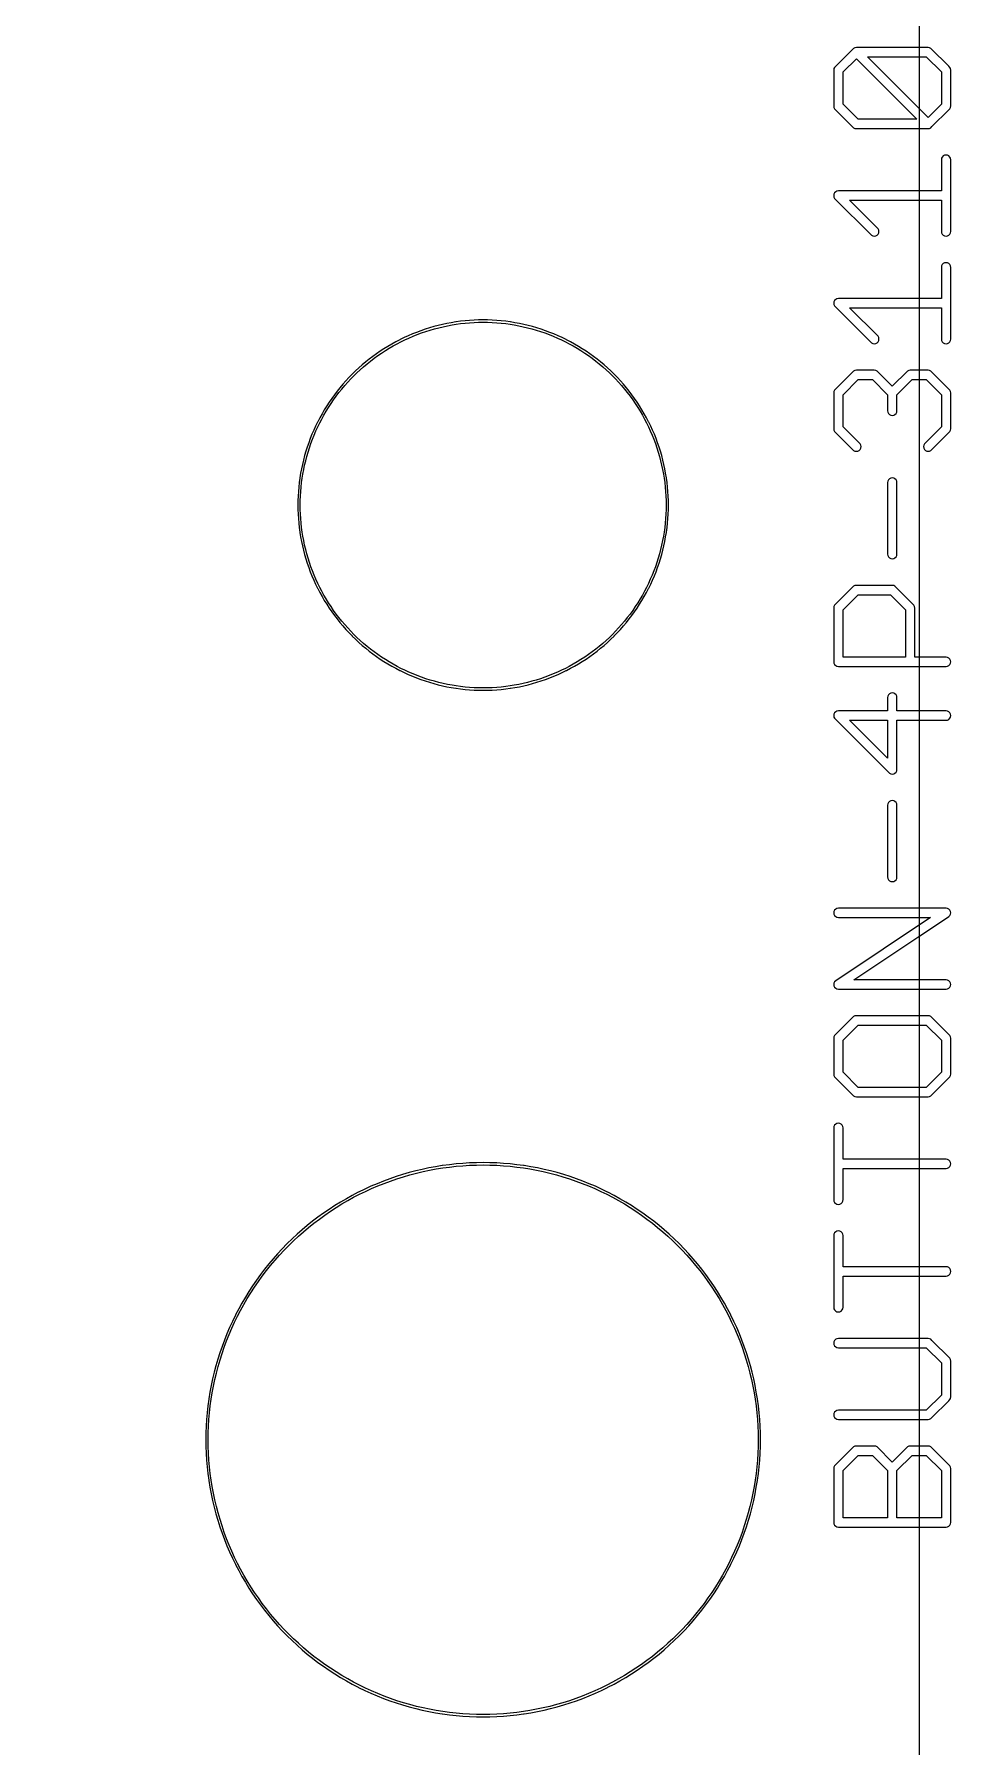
# Model space of a CAD drawing. Extents: x 2 to 22, y 9 to 138.
# Drawn here: x 12.09 to 22.05, y 55.02 to 73.63 of the extents above; entities that cross this region are included whole.
import ezdxf

# ---------------------------------------------------------------- set-up
doc = ezdxf.new("R2010")
doc.units = 0

msp = doc.modelspace()

# ---------------------------------------------------------------- linework, layer by layer
at = {"color": 34, "true_color": 0x008000}
for points in [[(1.7272, 9.25398, 0), (21.70709, 9.25398, 0), (21.70709, 137.75411, 0), (1.7272, 137.75411, 0), (1.7272, 9.25398, 0)], [(21.0218, 73.48804, 0), (21.0061, 73.48555, 0), (20.99194, 73.47834, 0), (20.78587, 73.27227, 0), (20.77867, 73.25812, 0), (20.77618, 73.24242, 0), (20.77618, 72.85253, 0), (20.77867, 72.83683, 0), (20.78587, 72.82267, 0), (20.99194, 72.6166, 0), (21.0061, 72.60939, 0), (21.0218, 72.60691, 0), (21.80158, 72.60691, 0), (21.81728, 72.60939, 0), (21.83144, 72.6166, 0), (21.84268, 72.62784, 0), (22.02625, 72.81143, 0), (22.03749, 72.82267, 0), (22.04471, 72.83683, 0), (22.04719, 72.85253, 0), (22.04719, 73.24242, 0), (22.04471, 73.25812, 0), (22.03749, 73.27227, 0), (22.02625, 73.28352, 0), (21.83144, 73.47834, 0), (21.81728, 73.48555, 0), (21.80158, 73.48804, 0), (21.0218, 73.48804, 0)], [(21.67978, 72.70851, 0), (21.04195, 72.70851, 0), (20.87778, 72.87268, 0), (20.87778, 73.22227, 0), (21.0218, 73.36629, 0), (21.67978, 72.70851, 0)], [(21.80157, 72.72866, 0), (21.1436, 73.38643, 0), (21.78143, 73.38643, 0), (21.9456, 73.22226, 0), (21.9456, 72.87269, 0), (21.80157, 72.72866, 0)], [(21.9964, 71.4375, 0), (22.01209, 71.43998, 0), (22.02625, 71.44719, 0), (22.03749, 71.45844, 0), (22.04471, 71.4726, 0), (22.04719, 71.48829, 0), (22.04719, 72.26782, 0), (22.04471, 72.28352, 0), (22.03749, 72.29768, 0), (22.02625, 72.30892, 0), (22.01209, 72.31613, 0), (21.9964, 72.31862, 0), (21.9807, 72.31613, 0), (21.96654, 72.30892, 0), (21.9553, 72.29768, 0), (21.94808, 72.28352, 0), (21.9456, 72.26782, 0), (21.9456, 71.92898, 0), (20.82698, 71.92898, 0), (20.81128, 71.9265, 0), (20.79712, 71.91928, 0), (20.78587, 71.90804, 0), (20.77867, 71.89388, 0), (20.77618, 71.87818, 0), (20.77867, 71.86248, 0), (20.78587, 71.84833, 0), (21.18701, 71.44719, 0), (21.20117, 71.43998, 0), (21.21687, 71.4375, 0), (21.23257, 71.43998, 0), (21.24673, 71.44719, 0), (21.25797, 71.45844, 0), (21.26518, 71.4726, 0), (21.26767, 71.48829, 0), (21.26518, 71.50399, 0), (21.25797, 71.51815, 0), (20.94873, 71.82738, 0), (21.9456, 71.82738, 0), (21.9456, 71.48829, 0), (21.94808, 71.4726, 0), (21.9553, 71.45844, 0), (21.96654, 71.44719, 0), (21.9807, 71.43998, 0), (21.9964, 71.4375, 0)], [(21.9964, 70.26808, 0), (22.01209, 70.27057, 0), (22.02625, 70.27778, 0), (22.03749, 70.28901, 0), (22.04471, 70.30318, 0), (22.04719, 70.31887, 0), (22.04719, 71.09841, 0), (22.04471, 71.11409, 0), (22.03749, 71.12826, 0), (22.02625, 71.1395, 0), (22.01209, 71.14672, 0), (21.9964, 71.14921, 0), (21.9807, 71.14672, 0), (21.96654, 71.1395, 0), (21.9553, 71.12826, 0), (21.94808, 71.11409, 0), (21.9456, 71.09841, 0), (21.9456, 70.75957, 0), (20.82698, 70.75957, 0), (20.81128, 70.75708, 0), (20.79712, 70.74987, 0), (20.78587, 70.73863, 0), (20.77867, 70.72447, 0), (20.77618, 70.70877, 0), (20.77867, 70.69307, 0), (20.78587, 70.67891, 0), (21.18701, 70.27778, 0), (21.20117, 70.27057, 0), (21.21687, 70.26808, 0), (21.23257, 70.27057, 0), (21.24673, 70.27778, 0), (21.25797, 70.28901, 0), (21.26518, 70.30318, 0), (21.26767, 70.31887, 0), (21.26518, 70.33458, 0), (21.25797, 70.34874, 0), (20.94873, 70.65797, 0), (21.9456, 70.65797, 0), (21.9456, 70.31887, 0), (21.94808, 70.30318, 0), (21.9553, 70.28901, 0), (21.96654, 70.27778, 0), (21.9807, 70.27057, 0), (21.9964, 70.26808, 0)], [(16.91817, 70.52614, 0), (16.86915, 70.52436, 0), (16.82013, 70.52132, 0), (16.77111, 70.517, 0), (16.72234, 70.51166, 0), (16.67382, 70.50506, 0), (16.66989, 70.50444, 0), (16.62139, 70.49657, 0), (16.57313, 70.48768, 0), (16.52512, 70.47752, 0), (16.47737, 70.46608, 0), (16.42987, 70.45363, 0), (16.38263, 70.43992, 0), (16.33589, 70.42519, 0), (16.28941, 70.40918, 0), (16.24343, 70.39192, 0), (16.19797, 70.37388, 0), (16.15276, 70.35433, 0), (16.10804, 70.33401, 0), (16.06411, 70.31242, 0), (16.06056, 70.31061, 0), (16.01688, 70.28801, 0), (15.97396, 70.26438, 0), (15.93154, 70.23975, 0), (15.88963, 70.21384, 0), (15.84848, 70.18716, 0), (15.80809, 70.15948, 0), (15.76822, 70.13052, 0), (15.72935, 70.10081, 0), (15.691, 70.07033, 0), (15.65341, 70.03858, 0), (15.61658, 70.00606, 0), (15.58076, 69.97279, 0), (15.54546, 69.9385, 0), (15.54265, 69.93568, 0), (15.50836, 69.90039, 0), (15.47508, 69.86457, 0), (15.44257, 69.82774, 0), (15.41082, 69.79015, 0), (15.38034, 69.7518, 0), (15.35062, 69.71293, 0), (15.32167, 69.67306, 0), (15.29398, 69.63267, 0), (15.26731, 69.59152, 0), (15.2414, 69.54961, 0), (15.21677, 69.50718, 0), (15.19314, 69.46427, 0), (15.17054, 69.42058, 0), (15.16873, 69.41704, 0), (15.14714, 69.37309, 0), (15.12682, 69.32839, 0), (15.10727, 69.28318, 0), (15.08923, 69.23772, 0), (15.07196, 69.19174, 0), (15.05596, 69.14525, 0), (15.04123, 69.09851, 0), (15.02751, 69.05128, 0), (15.01506, 69.00378, 0), (15.00363, 68.95603, 0), (14.99347, 68.90801, 0), (14.98458, 68.85975, 0), (14.97671, 68.81125, 0), (14.97609, 68.80732, 0), (14.96948, 68.75881, 0), (14.96415, 68.71004, 0), (14.95983, 68.66101, 0), (14.95679, 68.61199, 0), (14.95501, 68.56298, 0), (14.9545, 68.51396, 0), (14.95501, 68.46493, 0), (14.95679, 68.41591, 0), (14.95983, 68.36689, 0), (14.96415, 68.31787, 0), (14.96948, 68.26909, 0), (14.97609, 68.22058, 0), (14.97671, 68.21666, 0), (14.98458, 68.16815, 0), (14.99347, 68.11989, 0), (15.00363, 68.07187, 0), (15.01506, 68.02413, 0), (15.02751, 67.97663, 0), (15.04123, 67.92939, 0), (15.05596, 67.88265, 0), (15.07196, 67.83617, 0), (15.08923, 67.79019, 0), (15.10727, 67.74473, 0), (15.12682, 67.69952, 0), (15.14714, 67.65481, 0), (15.16873, 67.61087, 0), (15.17054, 67.60733, 0), (15.19314, 67.56364, 0), (15.21677, 67.52072, 0), (15.2414, 67.4783, 0), (15.26731, 67.43639, 0), (15.29398, 67.39524, 0), (15.32167, 67.35485, 0), (15.35062, 67.31498, 0), (15.38034, 67.27611, 0), (15.41082, 67.23775, 0), (15.44257, 67.20017, 0), (15.47508, 67.16334, 0), (15.50836, 67.12752, 0), (15.54265, 67.09222, 0), (15.54546, 67.08941, 0), (15.58076, 67.05512, 0), (15.61658, 67.02184, 0), (15.65341, 66.98933, 0), (15.691, 66.95757, 0), (15.72935, 66.9271, 0), (15.76822, 66.89738, 0), (15.80809, 66.86843, 0), (15.84848, 66.84074, 0), (15.88963, 66.81407, 0), (15.93154, 66.78816, 0), (15.97396, 66.76353, 0), (16.01688, 66.7399, 0), (16.06056, 66.71729, 0), (16.06411, 66.71549, 0), (16.10804, 66.6939, 0), (16.15276, 66.67358, 0), (16.19797, 66.65403, 0), (16.24343, 66.63599, 0), (16.28941, 66.61872, 0), (16.33589, 66.60272, 0), (16.38263, 66.58799, 0), (16.42987, 66.57427, 0), (16.47737, 66.56182, 0), (16.52512, 66.55038, 0), (16.57313, 66.54022, 0), (16.62139, 66.53134, 0), (16.66989, 66.52347, 0), (16.67382, 66.52285, 0), (16.72234, 66.51625, 0), (16.77111, 66.51091, 0), (16.82013, 66.50659, 0), (16.86915, 66.50355, 0), (16.91817, 66.50176, 0), (16.96718, 66.50126, 0), (17.01622, 66.50176, 0), (17.06524, 66.50355, 0), (17.11426, 66.50659, 0), (17.16328, 66.51091, 0), (17.21205, 66.51625, 0), (17.26056, 66.52285, 0), (17.26448, 66.52347, 0), (17.31299, 66.53134, 0), (17.36126, 66.54022, 0), (17.40927, 66.55038, 0), (17.45702, 66.56182, 0), (17.50452, 66.57427, 0), (17.55176, 66.58799, 0), (17.5985, 66.60272, 0), (17.64498, 66.61872, 0), (17.69096, 66.63599, 0), (17.73642, 66.65403, 0), (17.78163, 66.67358, 0), (17.82633, 66.6939, 0), (17.87028, 66.71549, 0), (17.87381, 66.71729, 0), (17.91751, 66.7399, 0), (17.96042, 66.76353, 0), (18.00284, 66.78816, 0), (18.04476, 66.81407, 0), (18.0859, 66.84074, 0), (18.1263, 66.86843, 0), (18.16617, 66.89738, 0), (18.20504, 66.9271, 0), (18.24339, 66.95757, 0), (18.28098, 66.98933, 0), (18.31781, 67.02184, 0), (18.35363, 67.05512, 0), (18.38892, 67.08941, 0), (18.39173, 67.09222, 0), (18.42603, 67.12752, 0), (18.4593, 67.16334, 0), (18.49182, 67.20017, 0), (18.52357, 67.23775, 0), (18.55405, 67.27611, 0), (18.58377, 67.31498, 0), (18.61272, 67.35485, 0), (18.64041, 67.39524, 0), (18.66707, 67.43639, 0), (18.69299, 67.4783, 0), (18.71762, 67.52072, 0), (18.74125, 67.56364, 0), (18.76385, 67.60733, 0), (18.76566, 67.61087, 0), (18.78725, 67.65481, 0), (18.80756, 67.69952, 0), (18.82712, 67.74473, 0), (18.84516, 67.79019, 0), (18.86243, 67.83617, 0), (18.87843, 67.88265, 0), (18.89316, 67.92939, 0), (18.90688, 67.97663, 0), (18.91932, 68.02413, 0), (18.93076, 68.07187, 0), (18.94091, 68.11989, 0), (18.94981, 68.16815, 0), (18.95768, 68.21666, 0), (18.9583, 68.22058, 0), (18.9649, 68.26909, 0), (18.97024, 68.31787, 0), (18.97456, 68.36689, 0), (18.9776, 68.41591, 0), (18.97938, 68.46493, 0), (18.97989, 68.51396, 0), (18.97938, 68.56298, 0), (18.9776, 68.61199, 0), (18.97456, 68.66101, 0), (18.97024, 68.71004, 0), (18.9649, 68.75881, 0), (18.9583, 68.80732, 0), (18.95768, 68.81125, 0), (18.94981, 68.85975, 0), (18.94091, 68.90801, 0), (18.93076, 68.95603, 0), (18.91932, 69.00378, 0), (18.90688, 69.05128, 0), (18.89316, 69.09851, 0), (18.87843, 69.14525, 0), (18.86243, 69.19174, 0), (18.84516, 69.23772, 0), (18.82712, 69.28318, 0), (18.80756, 69.32839, 0), (18.78725, 69.37309, 0), (18.76566, 69.41704, 0), (18.76385, 69.42058, 0), (18.74125, 69.46427, 0), (18.71762, 69.50718, 0), (18.69299, 69.54961, 0), (18.66707, 69.59152, 0), (18.64041, 69.63267, 0), (18.61272, 69.67306, 0), (18.58377, 69.71293, 0), (18.55405, 69.7518, 0), (18.52357, 69.79015, 0), (18.49182, 69.82774, 0), (18.4593, 69.86457, 0), (18.42603, 69.90039, 0), (18.39173, 69.93568, 0), (18.38892, 69.9385, 0), (18.35363, 69.97279, 0), (18.31781, 70.00606, 0), (18.28098, 70.03858, 0), (18.24339, 70.07033, 0), (18.20504, 70.10081, 0), (18.16617, 70.13052, 0), (18.1263, 70.15948, 0), (18.0859, 70.18716, 0), (18.04476, 70.21384, 0), (18.00284, 70.23975, 0), (17.96042, 70.26438, 0), (17.91751, 70.28801, 0), (17.87381, 70.31061, 0), (17.87028, 70.31242, 0), (17.82633, 70.33401, 0), (17.78163, 70.35433, 0), (17.73642, 70.37388, 0), (17.69096, 70.39192, 0), (17.64498, 70.40918, 0), (17.5985, 70.42519, 0), (17.55176, 70.43992, 0), (17.50452, 70.45363, 0), (17.45702, 70.46608, 0), (17.40927, 70.47752, 0), (17.36126, 70.48768, 0), (17.31299, 70.49657, 0), (17.26448, 70.50444, 0), (17.26056, 70.50506, 0), (17.21205, 70.51166, 0), (17.16328, 70.517, 0), (17.11426, 70.52132, 0), (17.06524, 70.52436, 0), (17.01622, 70.52614, 0), (16.96718, 70.52665, 0), (16.91817, 70.52614, 0)], [(17.06524, 66.52894, 0), (17.01622, 66.52717, 0), (16.96718, 66.52666, 0), (16.91817, 66.52717, 0), (16.86915, 66.52894, 0), (16.82013, 66.53198, 0), (16.77111, 66.53631, 0), (16.72234, 66.54164, 0), (16.67447, 66.54816, 0), (16.62924, 66.55549, 0), (16.58098, 66.56439, 0), (16.53296, 66.57455, 0), (16.48522, 66.58598, 0), (16.43771, 66.59842, 0), (16.39048, 66.61214, 0), (16.34374, 66.62688, 0), (16.29726, 66.64288, 0), (16.25128, 66.66015, 0), (16.20582, 66.67818, 0), (16.1606, 66.69774, 0), (16.1159, 66.71805, 0), (16.07281, 66.73923, 0), (16.03181, 66.76045, 0), (15.98889, 66.78408, 0), (15.94647, 66.80871, 0), (15.90456, 66.83462, 0), (15.86341, 66.86129, 0), (15.82302, 66.88898, 0), (15.78315, 66.91793, 0), (15.74428, 66.94765, 0), (15.70593, 66.97812, 0), (15.66834, 67.00988, 0), (15.63151, 67.04239, 0), (15.59569, 67.07567, 0), (15.56182, 67.10858, 0), (15.52891, 67.14245, 0), (15.49563, 67.17827, 0), (15.46312, 67.2151, 0), (15.43137, 67.25269, 0), (15.40089, 67.29103, 0), (15.37117, 67.32991, 0), (15.34222, 67.36978, 0), (15.31453, 67.41016, 0), (15.28786, 67.45132, 0), (15.26195, 67.49323, 0), (15.23732, 67.53565, 0), (15.21369, 67.57857, 0), (15.1923, 67.61992, 0), (15.1713, 67.66266, 0), (15.15098, 67.70737, 0), (15.13142, 67.75257, 0), (15.11339, 67.79804, 0), (15.09612, 67.84402, 0), (15.08012, 67.8905, 0), (15.06538, 67.93724, 0), (15.05167, 67.98448, 0), (15.03922, 68.03198, 0), (15.02779, 68.07973, 0), (15.01763, 68.12774, 0), (15.00874, 68.176, 0), (15.00141, 68.22119, 0), (14.99489, 68.26909, 0), (14.98955, 68.31787, 0), (14.98523, 68.36689, 0), (14.98219, 68.41591, 0), (14.98041, 68.46493, 0), (14.9799, 68.51396, 0), (14.98041, 68.56298, 0), (14.98219, 68.61199, 0), (14.98523, 68.66101, 0), (14.98955, 68.71004, 0), (14.99489, 68.75881, 0), (15.00141, 68.80671, 0), (15.00874, 68.85191, 0), (15.01763, 68.90017, 0), (15.02779, 68.94817, 0), (15.03922, 68.99593, 0), (15.05167, 69.04343, 0), (15.06538, 69.09067, 0), (15.08012, 69.13741, 0), (15.09612, 69.18389, 0), (15.11339, 69.22987, 0), (15.13142, 69.27533, 0), (15.15098, 69.32053, 0), (15.1713, 69.36525, 0), (15.1923, 69.40798, 0), (15.21369, 69.44934, 0), (15.23732, 69.49226, 0), (15.26195, 69.53467, 0), (15.28786, 69.57659, 0), (15.31453, 69.61774, 0), (15.34222, 69.65813, 0), (15.37117, 69.69799, 0), (15.40089, 69.73687, 0), (15.43137, 69.77522, 0), (15.46312, 69.81281, 0), (15.49563, 69.84963, 0), (15.52891, 69.88545, 0), (15.56182, 69.91934, 0), (15.59569, 69.95224, 0), (15.63151, 69.98551, 0), (15.66834, 70.01803, 0), (15.70593, 70.04978, 0), (15.74428, 70.08026, 0), (15.78315, 70.10997, 0), (15.82302, 70.13893, 0), (15.86341, 70.16661, 0), (15.90456, 70.19329, 0), (15.94647, 70.2192, 0), (15.98889, 70.24383, 0), (16.03181, 70.26746, 0), (16.07278, 70.28865, 0), (16.1159, 70.30985, 0), (16.1606, 70.33017, 0), (16.20582, 70.34972, 0), (16.25128, 70.36776, 0), (16.29726, 70.38503, 0), (16.34374, 70.40103, 0), (16.39048, 70.41576, 0), (16.43771, 70.42948, 0), (16.48522, 70.44193, 0), (16.53296, 70.45336, 0), (16.58098, 70.46352, 0), (16.62924, 70.47241, 0), (16.67486, 70.4798, 0), (16.72234, 70.48627, 0), (16.77111, 70.4916, 0), (16.82013, 70.49592, 0), (16.86915, 70.49897, 0), (16.91817, 70.50073, 0), (16.96718, 70.50125, 0), (17.01622, 70.50073, 0), (17.06524, 70.49897, 0), (17.11426, 70.49592, 0), (17.16328, 70.4916, 0), (17.21205, 70.48627, 0), (17.25958, 70.47979, 0), (17.30515, 70.47241, 0), (17.35341, 70.46352, 0), (17.40142, 70.45336, 0), (17.44916, 70.44193, 0), (17.49667, 70.42948, 0), (17.54391, 70.41576, 0), (17.59065, 70.40103, 0), (17.63713, 70.38503, 0), (17.68311, 70.36776, 0), (17.72857, 70.34972, 0), (17.77377, 70.33017, 0), (17.81849, 70.30985, 0), (17.86142, 70.28875, 0), (17.90258, 70.26746, 0), (17.9455, 70.24383, 0), (17.98792, 70.2192, 0), (18.02983, 70.19329, 0), (18.07097, 70.16661, 0), (18.11137, 70.13893, 0), (18.15124, 70.10997, 0), (18.19011, 70.08026, 0), (18.22845, 70.04978, 0), (18.26605, 70.01803, 0), (18.30287, 69.98551, 0), (18.3387, 69.95224, 0), (18.37256, 69.91934, 0), (18.40548, 69.88545, 0), (18.43875, 69.84963, 0), (18.47127, 69.81281, 0), (18.50302, 69.77522, 0), (18.5335, 69.73687, 0), (18.56322, 69.69799, 0), (18.59217, 69.65813, 0), (18.61986, 69.61774, 0), (18.64652, 69.57659, 0), (18.67244, 69.53467, 0), (18.69707, 69.49226, 0), (18.7207, 69.44934, 0), (18.74189, 69.40837, 0), (18.76308, 69.36525, 0), (18.78341, 69.32053, 0), (18.80296, 69.27533, 0), (18.821, 69.22987, 0), (18.83827, 69.18389, 0), (18.85427, 69.13741, 0), (18.86901, 69.09067, 0), (18.88272, 69.04343, 0), (18.89517, 68.99593, 0), (18.9066, 68.94817, 0), (18.91676, 68.90017, 0), (18.92565, 68.85191, 0), (18.93298, 68.80671, 0), (18.9395, 68.75881, 0), (18.94484, 68.71004, 0), (18.94916, 68.66101, 0), (18.95221, 68.61199, 0), (18.95398, 68.56298, 0), (18.95449, 68.51396, 0), (18.95398, 68.46493, 0), (18.95221, 68.41591, 0), (18.94916, 68.36689, 0), (18.94484, 68.31787, 0), (18.9395, 68.26909, 0), (18.93298, 68.22119, 0), (18.92565, 68.176, 0), (18.91676, 68.12774, 0), (18.9066, 68.07973, 0), (18.89517, 68.03198, 0), (18.88272, 67.98448, 0), (18.86901, 67.93724, 0), (18.85427, 67.8905, 0), (18.83827, 67.84402, 0), (18.821, 67.79804, 0), (18.80296, 67.75257, 0), (18.78341, 67.70737, 0), (18.76308, 67.66266, 0), (18.74189, 67.61954, 0), (18.7207, 67.57857, 0), (18.69707, 67.53565, 0), (18.67244, 67.49323, 0), (18.64652, 67.45132, 0), (18.61986, 67.41016, 0), (18.59217, 67.36978, 0), (18.56322, 67.32991, 0), (18.5335, 67.29103, 0), (18.50302, 67.25269, 0), (18.47127, 67.2151, 0), (18.43875, 67.17827, 0), (18.40548, 67.14245, 0), (18.37257, 67.10858, 0), (18.3387, 67.07567, 0), (18.30287, 67.04239, 0), (18.26605, 67.00988, 0), (18.22845, 66.97812, 0), (18.19011, 66.94765, 0), (18.15124, 66.91793, 0), (18.11137, 66.88898, 0), (18.07097, 66.86129, 0), (18.02983, 66.83462, 0), (17.98792, 66.80871, 0), (17.9455, 66.78408, 0), (17.90258, 66.76045, 0), (17.86139, 66.73914, 0), (17.81849, 66.71805, 0), (17.77377, 66.69774, 0), (17.72857, 66.67818, 0), (17.68311, 66.66015, 0), (17.63713, 66.64288, 0), (17.59065, 66.62688, 0), (17.54391, 66.61214, 0), (17.49667, 66.59842, 0), (17.44916, 66.58598, 0), (17.40142, 66.57455, 0), (17.35341, 66.56439, 0), (17.30515, 66.55549, 0), (17.25997, 66.54817, 0), (17.21205, 66.54164, 0), (17.16328, 66.53631, 0), (17.11426, 66.53198, 0), (17.06524, 66.52894, 0)], [(21.60651, 69.97978, 0), (21.59081, 69.9773, 0), (21.57665, 69.97009, 0), (21.41169, 69.80513, 0), (21.24673, 69.97009, 0), (21.23257, 69.9773, 0), (21.21687, 69.97978, 0), (21.0218, 69.97978, 0), (21.0061, 69.9773, 0), (20.99194, 69.97009, 0), (20.9807, 69.95885, 0), (20.78587, 69.76403, 0), (20.77867, 69.74987, 0), (20.77618, 69.73417, 0), (20.77618, 69.34428, 0), (20.77867, 69.32858, 0), (20.78587, 69.31442, 0), (20.78852, 69.31177, 0), (20.99194, 69.10836, 0), (21.0061, 69.10115, 0), (21.0218, 69.09865, 0), (21.0375, 69.10115, 0), (21.05166, 69.10836, 0), (21.0629, 69.1196, 0), (21.07011, 69.13375, 0), (21.0726, 69.14946, 0), (21.07011, 69.16516, 0), (21.0629, 69.17932, 0), (20.87778, 69.36443, 0), (20.87778, 69.71402, 0), (21.04196, 69.87819, 0), (21.19671, 69.87819, 0), (21.36089, 69.71401, 0), (21.36089, 69.53935, 0), (21.36337, 69.52365, 0), (21.37059, 69.50949, 0), (21.38183, 69.49825, 0), (21.39599, 69.49104, 0), (21.41169, 69.48855, 0), (21.42739, 69.49104, 0), (21.44155, 69.49825, 0), (21.45279, 69.50949, 0), (21.46, 69.52365, 0), (21.46249, 69.53935, 0), (21.46249, 69.71401, 0), (21.62666, 69.87819, 0), (21.78142, 69.87819, 0), (21.9456, 69.71401, 0), (21.9456, 69.36444, 0), (21.76048, 69.17932, 0), (21.75326, 69.16516, 0), (21.75078, 69.14946, 0), (21.75326, 69.13375, 0), (21.76048, 69.1196, 0), (21.77172, 69.10836, 0), (21.78588, 69.10115, 0), (21.80158, 69.09865, 0), (21.81728, 69.10115, 0), (21.83144, 69.10836, 0), (21.84268, 69.1196, 0), (22.02625, 69.30318, 0), (22.03749, 69.31442, 0), (22.04471, 69.32858, 0), (22.04719, 69.34428, 0), (22.04719, 69.73417, 0), (22.04471, 69.74987, 0), (22.03749, 69.76403, 0), (22.02625, 69.77527, 0), (21.83144, 69.97009, 0), (21.81728, 69.9773, 0), (21.80158, 69.97978, 0), (21.60651, 69.97978, 0)], [(21.41169, 67.92925, 0), (21.42739, 67.93173, 0), (21.44155, 67.93895, 0), (21.45279, 67.95019, 0), (21.46, 67.96435, 0), (21.46249, 67.98005, 0), (21.46249, 68.75957, 0), (21.46, 68.77527, 0), (21.45279, 68.78943, 0), (21.44155, 68.80067, 0), (21.42739, 68.80789, 0), (21.41169, 68.81037, 0), (21.39599, 68.80789, 0), (21.38183, 68.80067, 0), (21.37059, 68.78943, 0), (21.36337, 68.77527, 0), (21.36089, 68.75957, 0), (21.36089, 67.98005, 0), (21.36337, 67.96435, 0), (21.37059, 67.95019, 0), (21.38183, 67.93895, 0), (21.39599, 67.93173, 0), (21.41169, 67.92925, 0)], [(21.0218, 67.64096, 0), (21.0061, 67.63847, 0), (20.99194, 67.63126, 0), (20.9807, 67.62002, 0), (20.78587, 67.4252, 0), (20.77867, 67.41104, 0), (20.77618, 67.39534, 0), (20.77618, 66.81063, 0), (20.77867, 66.79492, 0), (20.78587, 66.78077, 0), (20.79712, 66.76953, 0), (20.81128, 66.76232, 0), (20.82698, 66.75982, 0), (21.9964, 66.75982, 0), (22.01209, 66.76232, 0), (22.02625, 66.76953, 0), (22.03749, 66.78077, 0), (22.04471, 66.79492, 0), (22.04719, 66.81063, 0), (22.04471, 66.82633, 0), (22.03749, 66.84049, 0), (22.02625, 66.85173, 0), (22.01209, 66.85894, 0), (21.9964, 66.86143, 0), (21.65731, 66.86143, 0), (21.65731, 67.39534, 0), (21.65482, 67.41104, 0), (21.6476, 67.4252, 0), (21.63636, 67.43644, 0), (21.44155, 67.63126, 0), (21.42739, 67.63847, 0), (21.41169, 67.64096, 0), (21.0218, 67.64096, 0)], [(21.55571, 66.86143, 0), (20.87778, 66.86143, 0), (20.87778, 67.37519, 0), (21.04196, 67.53936, 0), (21.39153, 67.53936, 0), (21.55571, 67.37518, 0), (21.55571, 66.86143, 0)], [(21.41169, 65.59041, 0), (21.42739, 65.5929, 0), (21.44155, 65.60012, 0), (21.45279, 65.61136, 0), (21.46, 65.62551, 0), (21.46249, 65.64121, 0), (21.46249, 66.17512, 0), (21.9964, 66.17512, 0), (22.01209, 66.17761, 0), (22.02625, 66.18482, 0), (22.03749, 66.19606, 0), (22.04471, 66.21022, 0), (22.04719, 66.22592, 0), (22.04471, 66.24162, 0), (22.03749, 66.25578, 0), (22.02625, 66.26702, 0), (22.01209, 66.27424, 0), (21.9964, 66.27672, 0), (21.46249, 66.27672, 0), (21.46249, 66.421, 0), (21.46, 66.43669, 0), (21.45279, 66.45085, 0), (21.44155, 66.46209, 0), (21.42739, 66.4693, 0), (21.41169, 66.4718, 0), (21.39599, 66.4693, 0), (21.38183, 66.46209, 0), (21.37059, 66.45085, 0), (21.36337, 66.43669, 0), (21.36089, 66.421, 0), (21.36089, 66.27672, 0), (20.82698, 66.27672, 0), (20.81128, 66.27424, 0), (20.79712, 66.26702, 0), (20.78587, 66.25578, 0), (20.77867, 66.24162, 0), (20.77618, 66.22592, 0), (20.77867, 66.21022, 0), (20.78587, 66.19606, 0), (20.79712, 66.18482, 0), (21.37059, 65.61136, 0), (21.38183, 65.60012, 0), (21.39599, 65.5929, 0), (21.41169, 65.59041, 0)], [(21.36089, 65.76297, 0), (20.94873, 66.17512, 0), (21.36089, 66.17512, 0), (21.36089, 65.76297, 0)], [(21.41169, 64.421, 0), (21.42739, 64.42349, 0), (21.44155, 64.4307, 0), (21.45279, 64.44194, 0), (21.46, 64.4561, 0), (21.46249, 64.4718, 0), (21.46249, 65.25158, 0), (21.46, 65.26728, 0), (21.45279, 65.28144, 0), (21.44155, 65.29268, 0), (21.42739, 65.29989, 0), (21.41169, 65.30238, 0), (21.39599, 65.29989, 0), (21.38183, 65.29268, 0), (21.37059, 65.28144, 0), (21.36337, 65.26728, 0), (21.36089, 65.25158, 0), (21.36089, 64.4718, 0), (21.36337, 64.4561, 0), (21.37059, 64.44194, 0), (21.38183, 64.4307, 0), (21.39599, 64.42349, 0), (21.41169, 64.421, 0)], [(20.82698, 64.13296, 0), (20.81128, 64.13048, 0), (20.79712, 64.12326, 0), (20.78587, 64.11202, 0), (20.77867, 64.09786, 0), (20.77618, 64.08216, 0), (20.77867, 64.06646, 0), (20.78587, 64.0523, 0), (20.79712, 64.04106, 0), (20.81128, 64.03385, 0), (20.82698, 64.03136, 0), (21.82872, 64.03136, 0), (20.79712, 63.34348, 0), (20.78587, 63.33224, 0), (20.77867, 63.31808, 0), (20.77618, 63.30238, 0), (20.77867, 63.28668, 0), (20.78587, 63.27252, 0), (20.79712, 63.26128, 0), (20.81128, 63.25407, 0), (20.82698, 63.25158, 0), (21.9964, 63.25158, 0), (22.01209, 63.25407, 0), (22.02625, 63.26128, 0), (22.03749, 63.27252, 0), (22.04471, 63.28668, 0), (22.04719, 63.30238, 0), (22.04471, 63.31808, 0), (22.03749, 63.33224, 0), (22.02625, 63.34348, 0), (22.01209, 63.3507, 0), (21.9964, 63.35318, 0), (20.99465, 63.35318, 0), (22.02625, 64.04106, 0), (22.03749, 64.0523, 0), (22.04471, 64.06646, 0), (22.04719, 64.08216, 0), (22.04471, 64.09786, 0), (22.03749, 64.11202, 0), (22.02625, 64.12326, 0), (22.01209, 64.13048, 0), (21.9964, 64.13296, 0), (20.82698, 64.13296, 0)], [(21.0218, 62.96355, 0), (21.0061, 62.96106, 0), (20.99194, 62.95385, 0), (20.9807, 62.94261, 0), (20.78587, 62.74753, 0), (20.77867, 62.73337, 0), (20.77618, 62.71767, 0), (20.77618, 62.32804, 0), (20.77867, 62.31234, 0), (20.78587, 62.29818, 0), (20.9807, 62.10311, 0), (20.99194, 62.09187, 0), (21.0061, 62.08465, 0), (21.0218, 62.08217, 0), (21.80158, 62.08217, 0), (21.81728, 62.08465, 0), (21.83144, 62.09187, 0), (21.84268, 62.10311, 0), (22.03749, 62.29818, 0), (22.04471, 62.31234, 0), (22.04719, 62.32804, 0), (22.04719, 62.71767, 0), (22.04471, 62.73337, 0), (22.03749, 62.74753, 0), (21.84268, 62.94261, 0), (21.83144, 62.95385, 0), (21.81728, 62.96106, 0), (21.80158, 62.96355, 0), (21.0218, 62.96355, 0)], [(21.78139, 62.18377, 0), (21.04199, 62.18377, 0), (20.87778, 62.34819, 0), (20.87778, 62.69753, 0), (21.04199, 62.86195, 0), (21.78139, 62.86195, 0), (21.9456, 62.69753, 0), (21.9456, 62.34819, 0), (21.78139, 62.18377, 0)], [(20.82698, 60.913, 0), (20.84268, 60.91549, 0), (20.85683, 60.92271, 0), (20.86808, 60.93395, 0), (20.87529, 60.94811, 0), (20.87778, 60.9638, 0), (20.87778, 61.30264, 0), (21.9964, 61.30264, 0), (22.01209, 61.30513, 0), (22.02625, 61.31234, 0), (22.03749, 61.32358, 0), (22.04471, 61.33774, 0), (22.04719, 61.35344, 0), (22.04471, 61.36914, 0), (22.03749, 61.3833, 0), (22.02625, 61.39454, 0), (22.01209, 61.40175, 0), (21.9964, 61.40424, 0), (20.87778, 61.40424, 0), (20.87778, 61.74333, 0), (20.87529, 61.75903, 0), (20.86808, 61.77319, 0), (20.85683, 61.78443, 0), (20.84268, 61.79164, 0), (20.82698, 61.79413, 0), (20.81128, 61.79164, 0), (20.79712, 61.78443, 0), (20.78587, 61.77319, 0), (20.77867, 61.75903, 0), (20.77618, 61.74333, 0), (20.77618, 60.9638, 0), (20.77867, 60.94811, 0), (20.78587, 60.93395, 0), (20.79712, 60.92271, 0), (20.81128, 60.91549, 0), (20.82698, 60.913, 0)], [(16.89352, 61.36563, 0), (16.81987, 61.36309, 0), (16.74646, 61.35852, 0), (16.67306, 61.35217, 0), (16.59991, 61.34404, 0), (16.52701, 61.33414, 0), (16.52309, 61.33352, 0), (16.45044, 61.32183, 0), (16.37805, 61.30837, 0), (16.30592, 61.29313, 0), (16.23429, 61.27611, 0), (16.16317, 61.25732, 0), (16.0923, 61.23674, 0), (16.0222, 61.21464, 0), (15.9526, 61.19077, 0), (15.88352, 61.16511, 0), (15.81519, 61.13768, 0), (15.74763, 61.10873, 0), (15.68057, 61.07799, 0), (15.61453, 61.04573, 0), (15.61099, 61.04393, 0), (15.54546, 61.00989, 0), (15.48094, 60.97459, 0), (15.41744, 60.9375, 0), (15.3547, 60.8989, 0), (15.29298, 60.85851, 0), (15.23228, 60.81685, 0), (15.17259, 60.77393, 0), (15.11391, 60.72922, 0), (15.05651, 60.68325, 0), (15.00012, 60.63575, 0), (14.945, 60.58698, 0), (14.89115, 60.53695, 0), (14.83832, 60.48564, 0), (14.83551, 60.48283, 0), (14.7842, 60.43, 0), (14.73417, 60.37615, 0), (14.6854, 60.32103, 0), (14.6379, 60.26464, 0), (14.59193, 60.20724, 0), (14.54722, 60.14856, 0), (14.5043, 60.08887, 0), (14.46264, 60.02817, 0), (14.42225, 59.96645, 0), (14.38365, 59.90371, 0), (14.34656, 59.84021, 0), (14.31126, 59.77569, 0), (14.27722, 59.71016, 0), (14.27542, 59.70662, 0), (14.24316, 59.64058, 0), (14.21242, 59.57352, 0), (14.18347, 59.50596, 0), (14.15604, 59.43763, 0), (14.13038, 59.36855, 0), (14.10651, 59.29895, 0), (14.08441, 59.22885, 0), (14.06383, 59.15798, 0), (14.04504, 59.08686, 0), (14.02802, 59.01523, 0), (14.01278, 58.9431, 0), (13.99932, 58.87071, 0), (13.9993, 58.87059, 0), (13.98763, 58.79806, 0), (13.98701, 58.79414, 0), (13.97711, 58.72124, 0), (13.96898, 58.64809, 0), (13.96263, 58.57468, 0), (13.95806, 58.50127, 0), (13.95552, 58.42762, 0), (13.9545, 58.35396, 0), (13.95552, 58.2803, 0), (13.95806, 58.20663, 0), (13.96263, 58.13323, 0), (13.96898, 58.05982, 0), (13.97711, 57.98667, 0), (13.98701, 57.91377, 0), (13.98763, 57.90985, 0), (13.99932, 57.8372, 0), (14.01278, 57.76481, 0), (14.02802, 57.69268, 0), (14.04504, 57.62105, 0), (14.06383, 57.54993, 0), (14.08441, 57.47906, 0), (14.10651, 57.40896, 0), (14.13038, 57.33936, 0), (14.15604, 57.27028, 0), (14.18347, 57.20195, 0), (14.21242, 57.13439, 0), (14.24316, 57.06733, 0), (14.27542, 57.00129, 0), (14.27722, 56.99775, 0), (14.31126, 56.93222, 0), (14.34656, 56.8677, 0), (14.38365, 56.8042, 0), (14.42225, 56.74146, 0), (14.46264, 56.67974, 0), (14.5043, 56.61904, 0), (14.54722, 56.55935, 0), (14.59193, 56.50067, 0), (14.6379, 56.44327, 0), (14.6854, 56.38688, 0), (14.73417, 56.33176, 0), (14.7842, 56.27791, 0), (14.83551, 56.22508, 0), (14.83832, 56.22227, 0), (14.89115, 56.17096, 0), (14.945, 56.12093, 0), (15.00012, 56.07216, 0), (15.05651, 56.02466, 0), (15.11391, 55.97869, 0), (15.17259, 55.93398, 0), (15.23228, 55.89106, 0), (15.29298, 55.8494, 0), (15.3547, 55.80901, 0), (15.41744, 55.77041, 0), (15.48094, 55.73332, 0), (15.54546, 55.69802, 0), (15.61099, 55.66398, 0), (15.61453, 55.66218, 0), (15.68057, 55.62992, 0), (15.74763, 55.59918, 0), (15.81519, 55.57023, 0), (15.88352, 55.5428, 0), (15.9526, 55.51714, 0), (16.0222, 55.49327, 0), (16.0923, 55.47117, 0), (16.16317, 55.45059, 0), (16.23429, 55.4318, 0), (16.30592, 55.41478, 0), (16.37805, 55.39954, 0), (16.45044, 55.38608, 0), (16.52309, 55.37439, 0), (16.52701, 55.37377, 0), (16.59991, 55.36387, 0), (16.67306, 55.35574, 0), (16.74646, 55.34939, 0), (16.81987, 55.34482, 0), (16.89352, 55.34228, 0), (16.96718, 55.34126, 0), (17.04085, 55.34228, 0), (17.11452, 55.34482, 0), (17.18791, 55.34939, 0), (17.26133, 55.35574, 0), (17.33448, 55.36387, 0), (17.40738, 55.37377, 0), (17.4113, 55.37439, 0), (17.48395, 55.38608, 0), (17.55633, 55.39954, 0), (17.62847, 55.41478, 0), (17.7001, 55.4318, 0), (17.77122, 55.45059, 0), (17.84209, 55.47117, 0), (17.91219, 55.49327, 0), (17.98179, 55.51714, 0), (18.05087, 55.5428, 0), (18.1192, 55.57023, 0), (18.18676, 55.59918, 0), (18.25382, 55.62992, 0), (18.31985, 55.66218, 0), (18.3234, 55.66398, 0), (18.38892, 55.69802, 0), (18.45345, 55.73332, 0), (18.51695, 55.77041, 0), (18.57969, 55.80901, 0), (18.64141, 55.8494, 0), (18.70211, 55.89106, 0), (18.7618, 55.93398, 0), (18.82048, 55.97869, 0), (18.87788, 56.02466, 0), (18.93427, 56.07216, 0), (18.98939, 56.12093, 0), (19.04324, 56.17096, 0), (19.09607, 56.22227, 0), (19.09888, 56.22508, 0), (19.15018, 56.27791, 0), (19.20022, 56.33176, 0), (19.24899, 56.38688, 0), (19.29648, 56.44327, 0), (19.34246, 56.50067, 0), (19.38717, 56.55935, 0), (19.43009, 56.61904, 0), (19.47175, 56.67974, 0), (19.51213, 56.74146, 0), (19.55074, 56.8042, 0), (19.58783, 56.8677, 0), (19.62313, 56.93222, 0), (19.65717, 56.99775, 0), (19.65897, 57.00129, 0), (19.69123, 57.06733, 0), (19.72197, 57.13439, 0), (19.75092, 57.20195, 0), (19.77835, 57.27028, 0), (19.80401, 57.33936, 0), (19.82788, 57.40896, 0), (19.84997, 57.47906, 0), (19.87056, 57.54993, 0), (19.88935, 57.62105, 0), (19.90637, 57.69268, 0), (19.92161, 57.76481, 0), (19.93507, 57.8372, 0), (19.94676, 57.90985, 0), (19.94738, 57.91377, 0), (19.95728, 57.98667, 0), (19.9654, 58.05982, 0), (19.97176, 58.13323, 0), (19.97633, 58.20663, 0), (19.97887, 58.2803, 0), (19.97989, 58.35396, 0), (19.97887, 58.42762, 0), (19.97633, 58.50127, 0), (19.97176, 58.57468, 0), (19.9654, 58.64809, 0), (19.95728, 58.72124, 0), (19.94738, 58.79414, 0), (19.94676, 58.79806, 0), (19.93509, 58.87059, 0), (19.93507, 58.87071, 0), (19.92161, 58.9431, 0), (19.90637, 59.01523, 0), (19.88935, 59.08686, 0), (19.87056, 59.15798, 0), (19.84997, 59.22885, 0), (19.82788, 59.29895, 0), (19.80401, 59.36855, 0), (19.77835, 59.43763, 0), (19.75092, 59.50596, 0), (19.72197, 59.57352, 0), (19.69123, 59.64058, 0), (19.65897, 59.70662, 0), (19.65717, 59.71016, 0), (19.62313, 59.77569, 0), (19.58783, 59.84021, 0), (19.55074, 59.90371, 0), (19.51213, 59.96645, 0), (19.47175, 60.02817, 0), (19.43009, 60.08887, 0), (19.38717, 60.14856, 0), (19.34246, 60.20724, 0), (19.29648, 60.26464, 0), (19.24899, 60.32103, 0), (19.20022, 60.37615, 0), (19.15018, 60.43, 0), (19.09888, 60.48283, 0), (19.09607, 60.48564, 0), (19.04324, 60.53695, 0), (18.98939, 60.58698, 0), (18.93427, 60.63575, 0), (18.87788, 60.68325, 0), (18.82048, 60.72922, 0), (18.7618, 60.77393, 0), (18.70211, 60.81685, 0), (18.64141, 60.85851, 0), (18.57969, 60.8989, 0), (18.51695, 60.9375, 0), (18.45345, 60.97459, 0), (18.38892, 61.00989, 0), (18.3234, 61.04393, 0), (18.31985, 61.04573, 0), (18.25382, 61.07799, 0), (18.18676, 61.10873, 0), (18.1192, 61.13768, 0), (18.05087, 61.16511, 0), (17.98179, 61.19077, 0), (17.91219, 61.21464, 0), (17.84209, 61.23674, 0), (17.77122, 61.25732, 0), (17.7001, 61.27611, 0), (17.62847, 61.29313, 0), (17.55633, 61.30837, 0), (17.48395, 61.32183, 0), (17.4113, 61.33352, 0), (17.40738, 61.33414, 0), (17.33448, 61.34404, 0), (17.26133, 61.35217, 0), (17.18791, 61.35852, 0), (17.11452, 61.36309, 0), (17.04085, 61.36563, 0), (16.96718, 61.36665, 0), (16.89352, 61.36563, 0)], [(17.11452, 55.37022, 0), (17.04085, 55.36768, 0), (16.96718, 55.36666, 0), (16.89352, 55.36768, 0), (16.81987, 55.37022, 0), (16.74646, 55.37479, 0), (16.67306, 55.38114, 0), (16.59991, 55.38927, 0), (16.5275, 55.3991, 0), (16.45829, 55.41024, 0), (16.3859, 55.4237, 0), (16.31377, 55.43894, 0), (16.24214, 55.45596, 0), (16.17101, 55.47475, 0), (16.10015, 55.49533, 0), (16.03005, 55.51742, 0), (15.96045, 55.5413, 0), (15.89137, 55.56695, 0), (15.82304, 55.59439, 0), (15.75548, 55.62334, 0), (15.68842, 55.65408, 0), (15.62363, 55.68572, 0), (15.56039, 55.71857, 0), (15.49587, 55.75387, 0), (15.43237, 55.79096, 0), (15.36963, 55.82956, 0), (15.30791, 55.86995, 0), (15.24721, 55.91161, 0), (15.18752, 55.95453, 0), (15.12884, 55.99924, 0), (15.07144, 56.04521, 0), (15.01505, 56.09271, 0), (14.95993, 56.14148, 0), (14.90608, 56.19151, 0), (14.85468, 56.24144, 0), (14.80475, 56.29284, 0), (14.75472, 56.34669, 0), (14.70595, 56.40181, 0), (14.65845, 56.4582, 0), (14.61248, 56.5156, 0), (14.56777, 56.57428, 0), (14.52485, 56.63397, 0), (14.48319, 56.69467, 0), (14.4428, 56.75639, 0), (14.4042, 56.81913, 0), (14.36711, 56.88263, 0), (14.33181, 56.94715, 0), (14.29896, 57.01039, 0), (14.26732, 57.07518, 0), (14.23658, 57.14224, 0), (14.20763, 57.2098, 0), (14.18019, 57.27813, 0), (14.15454, 57.34721, 0), (14.13066, 57.41681, 0), (14.10857, 57.48691, 0), (14.08799, 57.55778, 0), (14.0692, 57.6289, 0), (14.05218, 57.70053, 0), (14.03694, 57.77266, 0), (14.02348, 57.84505, 0), (14.01234, 57.91426, 0), (14.00251, 57.98667, 0), (13.99438, 58.05982, 0), (13.98803, 58.13323, 0), (13.98346, 58.20663, 0), (13.98092, 58.2803, 0), (13.9799, 58.35396, 0), (13.98092, 58.42762, 0), (13.98346, 58.50127, 0), (13.98803, 58.57468, 0), (13.99438, 58.64809, 0), (14.00251, 58.72124, 0), (14.01234, 58.79365, 0), (14.02348, 58.86286, 0), (14.03694, 58.93525, 0), (14.05218, 59.00738, 0), (14.0692, 59.07901, 0), (14.08799, 59.15013, 0), (14.10857, 59.221, 0), (14.13066, 59.2911, 0), (14.15454, 59.3607, 0), (14.18019, 59.42978, 0), (14.20763, 59.49811, 0), (14.23658, 59.56567, 0), (14.26732, 59.63273, 0), (14.29896, 59.69752, 0), (14.33181, 59.76076, 0), (14.36711, 59.82528, 0), (14.4042, 59.88878, 0), (14.4428, 59.95152, 0), (14.48319, 60.01324, 0), (14.52485, 60.07394, 0), (14.56777, 60.13363, 0), (14.61248, 60.19231, 0), (14.65845, 60.24971, 0), (14.70595, 60.3061, 0), (14.75472, 60.36122, 0), (14.80475, 60.41507, 0), (14.85468, 60.46647, 0), (14.90608, 60.5164, 0), (14.95993, 60.56643, 0), (15.01505, 60.6152, 0), (15.07144, 60.6627, 0), (15.12884, 60.70867, 0), (15.18752, 60.75338, 0), (15.24721, 60.7963, 0), (15.30791, 60.83796, 0), (15.36963, 60.87835, 0), (15.43237, 60.91695, 0), (15.49587, 60.95404, 0), (15.56039, 60.98934, 0), (15.62363, 61.02219, 0), (15.68842, 61.05383, 0), (15.75548, 61.08457, 0), (15.82304, 61.11352, 0), (15.89137, 61.14096, 0), (15.96045, 61.16661, 0), (16.03005, 61.19049, 0), (16.10015, 61.21258, 0), (16.17101, 61.23316, 0), (16.24214, 61.25195, 0), (16.31377, 61.26897, 0), (16.3859, 61.28421, 0), (16.45829, 61.29767, 0), (16.5275, 61.30881, 0), (16.59991, 61.31864, 0), (16.67306, 61.32677, 0), (16.74646, 61.33312, 0), (16.81987, 61.33769, 0), (16.89352, 61.34023, 0), (16.96718, 61.34125, 0), (17.04085, 61.34023, 0), (17.11452, 61.33769, 0), (17.18791, 61.33312, 0), (17.26133, 61.32677, 0), (17.33448, 61.31864, 0), (17.40689, 61.30881, 0), (17.4761, 61.29767, 0), (17.54849, 61.28421, 0), (17.62062, 61.26897, 0), (17.69225, 61.25195, 0), (17.76336, 61.23316, 0), (17.83424, 61.21258, 0), (17.90434, 61.19049, 0), (17.97394, 61.16661, 0), (18.04301, 61.14096, 0), (18.11135, 61.11352, 0), (18.1789, 61.08457, 0), (18.24597, 61.05383, 0), (18.31075, 61.02219, 0), (18.37399, 60.98934, 0), (18.43852, 60.95404, 0), (18.50202, 60.91695, 0), (18.56476, 60.87835, 0), (18.62648, 60.83796, 0), (18.68718, 60.7963, 0), (18.74687, 60.75338, 0), (18.80555, 60.70867, 0), (18.86295, 60.6627, 0), (18.91933, 60.6152, 0), (18.97446, 60.56643, 0), (19.02831, 60.5164, 0), (19.07971, 60.46648, 0), (19.12963, 60.41507, 0), (19.17967, 60.36122, 0), (19.22844, 60.3061, 0), (19.27593, 60.24971, 0), (19.32191, 60.19231, 0), (19.36662, 60.13363, 0), (19.40954, 60.07394, 0), (19.4512, 60.01324, 0), (19.49158, 59.95152, 0), (19.53019, 59.88878, 0), (19.56728, 59.82528, 0), (19.60258, 59.76076, 0), (19.63543, 59.69752, 0), (19.66707, 59.63273, 0), (19.69781, 59.56567, 0), (19.72675, 59.49811, 0), (19.7542, 59.42978, 0), (19.77985, 59.3607, 0), (19.80373, 59.2911, 0), (19.82582, 59.221, 0), (19.8464, 59.15013, 0), (19.86518, 59.07901, 0), (19.88221, 59.00738, 0), (19.89745, 58.93525, 0), (19.91091, 58.86286, 0), (19.92205, 58.79365, 0), (19.93188, 58.72124, 0), (19.94001, 58.64809, 0), (19.94635, 58.57468, 0), (19.95093, 58.50127, 0), (19.95347, 58.42762, 0), (19.95449, 58.35396, 0), (19.95347, 58.2803, 0), (19.95093, 58.20663, 0), (19.94635, 58.13323, 0), (19.94001, 58.05982, 0), (19.93188, 57.98667, 0), (19.92205, 57.91426, 0), (19.91091, 57.84505, 0), (19.89745, 57.77266, 0), (19.88221, 57.70053, 0), (19.86518, 57.6289, 0), (19.8464, 57.55778, 0), (19.82582, 57.48691, 0), (19.80373, 57.41681, 0), (19.77985, 57.34721, 0), (19.7542, 57.27813, 0), (19.72675, 57.2098, 0), (19.69781, 57.14224, 0), (19.66707, 57.07518, 0), (19.63543, 57.01039, 0), (19.60258, 56.94715, 0), (19.56728, 56.88263, 0), (19.53019, 56.81913, 0), (19.49158, 56.75639, 0), (19.4512, 56.69467, 0), (19.40954, 56.63397, 0), (19.36662, 56.57428, 0), (19.32191, 56.5156, 0), (19.27593, 56.4582, 0), (19.22844, 56.40181, 0), (19.17967, 56.34669, 0), (19.12963, 56.29284, 0), (19.07971, 56.24143, 0), (19.02831, 56.19151, 0), (18.97446, 56.14148, 0), (18.91933, 56.09271, 0), (18.86295, 56.04521, 0), (18.80555, 55.99924, 0), (18.74687, 55.95453, 0), (18.68718, 55.91161, 0), (18.62648, 55.86995, 0), (18.56476, 55.82956, 0), (18.50202, 55.79096, 0), (18.43852, 55.75387, 0), (18.37399, 55.71857, 0), (18.31075, 55.68572, 0), (18.24597, 55.65408, 0), (18.1789, 55.62334, 0), (18.11135, 55.59439, 0), (18.04301, 55.56695, 0), (17.97394, 55.5413, 0), (17.90434, 55.51742, 0), (17.83424, 55.49533, 0), (17.76336, 55.47475, 0), (17.69225, 55.45596, 0), (17.62062, 55.43894, 0), (17.54849, 55.4237, 0), (17.4761, 55.41024, 0), (17.40689, 55.3991, 0), (17.33448, 55.38927, 0), (17.26133, 55.38114, 0), (17.18791, 55.37479, 0), (17.11452, 55.37022, 0)], [(20.82698, 59.74359, 0), (20.84268, 59.74608, 0), (20.85683, 59.75329, 0), (20.86808, 59.76453, 0), (20.87529, 59.77869, 0), (20.87778, 59.79439, 0), (20.87778, 60.13323, 0), (21.9964, 60.13323, 0), (22.01209, 60.13571, 0), (22.02625, 60.14293, 0), (22.03749, 60.15417, 0), (22.04471, 60.16833, 0), (22.04719, 60.18403, 0), (22.04471, 60.19972, 0), (22.03749, 60.21388, 0), (22.02625, 60.22512, 0), (22.01209, 60.23234, 0), (21.9964, 60.23483, 0), (20.87778, 60.23483, 0), (20.87778, 60.57391, 0), (20.87529, 60.58961, 0), (20.86808, 60.60377, 0), (20.85683, 60.61501, 0), (20.84268, 60.62223, 0), (20.82698, 60.62472, 0), (20.81128, 60.62223, 0), (20.79712, 60.61501, 0), (20.78587, 60.60377, 0), (20.77867, 60.58961, 0), (20.77618, 60.57391, 0), (20.77618, 59.79439, 0), (20.77867, 59.77869, 0), (20.78587, 59.76453, 0), (20.79712, 59.75329, 0), (20.81128, 59.74608, 0), (20.82698, 59.74359, 0)], [(20.82698, 59.4553, 0), (20.81128, 59.45281, 0), (20.79712, 59.4456, 0), (20.78587, 59.43436, 0), (20.77867, 59.4202, 0), (20.77618, 59.4045, 0), (20.77867, 59.3888, 0), (20.78587, 59.37464, 0), (20.79712, 59.3634, 0), (20.81128, 59.35619, 0), (20.82698, 59.3537, 0), (21.78142, 59.3537, 0), (21.9456, 59.18952, 0), (21.9456, 58.83995, 0), (21.78142, 58.67577, 0), (20.82698, 58.67577, 0), (20.81128, 58.67329, 0), (20.79712, 58.66607, 0), (20.78587, 58.65483, 0), (20.77867, 58.64067, 0), (20.77618, 58.62497, 0), (20.77867, 58.60927, 0), (20.78587, 58.59511, 0), (20.79712, 58.58387, 0), (20.81128, 58.57666, 0), (20.82698, 58.57417, 0), (21.80158, 58.57417, 0), (21.81728, 58.57666, 0), (21.83144, 58.58387, 0), (21.84268, 58.59511, 0), (22.02625, 58.77869, 0), (22.03749, 58.78993, 0), (22.04471, 58.80409, 0), (22.04719, 58.81979, 0), (22.04719, 59.20968, 0), (22.04471, 59.22538, 0), (22.03749, 59.23954, 0), (21.84268, 59.43436, 0), (21.83144, 59.4456, 0), (21.81728, 59.45281, 0), (21.80158, 59.4553, 0), (20.82698, 59.4553, 0)], [(21.60651, 58.28588, 0), (21.59081, 58.2834, 0), (21.57665, 58.27618, 0), (21.41169, 58.11122, 0), (21.24673, 58.27618, 0), (21.23257, 58.2834, 0), (21.21687, 58.28588, 0), (21.0218, 58.28588, 0), (21.0061, 58.2834, 0), (20.99194, 58.27618, 0), (20.9807, 58.26494, 0), (20.78587, 58.07012, 0), (20.77867, 58.05596, 0), (20.77618, 58.04027, 0), (20.77618, 57.45556, 0), (20.77867, 57.43986, 0), (20.78587, 57.4257, 0), (20.79712, 57.41446, 0), (20.81128, 57.40724, 0), (20.82698, 57.40476, 0), (21.9964, 57.40476, 0), (22.01209, 57.40724, 0), (22.02625, 57.41446, 0), (22.03749, 57.4257, 0), (22.04471, 57.43986, 0), (22.04719, 57.45556, 0), (22.04719, 58.04027, 0), (22.04471, 58.05596, 0), (22.03749, 58.07012, 0), (22.02625, 58.08136, 0), (21.83144, 58.27618, 0), (21.81728, 58.2834, 0), (21.80158, 58.28588, 0), (21.60651, 58.28588, 0)], [(21.36089, 57.50636, 0), (20.87778, 57.50636, 0), (20.87778, 58.02011, 0), (21.04196, 58.18428, 0), (21.19671, 58.18428, 0), (21.36089, 58.02011, 0), (21.36089, 57.50636, 0)], [(21.9456, 57.50636, 0), (21.46249, 57.50636, 0), (21.46249, 58.02011, 0), (21.62666, 58.18428, 0), (21.78142, 58.18428, 0), (21.9456, 58.02011, 0), (21.9456, 57.50636, 0)]]:
    msp.add_polyline3d(points, close=True, dxfattribs=at)
at = {"color": 5, "true_color": 0x0000ff}
msp.add_polyline3d([(21.70709, 9.25398, 0), (21.70709, 57.40476, 0), (21.9964, 57.40476, 0), (22.01209, 57.40724, 0), (22.02625, 57.41446, 0), (22.03749, 57.4257, 0), (22.04471, 57.43986, 0), (22.04719, 57.45556, 0), (22.04719, 58.04027, 0), (22.04471, 58.05596, 0), (22.03749, 58.07012, 0), (22.02625, 58.08136, 0), (21.83144, 58.27618, 0), (21.81728, 58.2834, 0), (21.80158, 58.28588, 0), (21.70709, 58.28588, 0), (21.70709, 58.57417, 0), (21.80158, 58.57417, 0), (21.81728, 58.57666, 0), (21.83144, 58.58387, 0), (21.84268, 58.59511, 0), (22.02625, 58.77869, 0), (22.03749, 58.78993, 0), (22.04471, 58.80409, 0), (22.04719, 58.81979, 0), (22.04719, 59.20968, 0), (22.04471, 59.22538, 0), (22.03749, 59.23954, 0), (21.84268, 59.43436, 0), (21.83144, 59.4456, 0), (21.81728, 59.45281, 0), (21.80158, 59.4553, 0), (21.70709, 59.4553, 0), (21.70709, 60.13323, 0), (21.9964, 60.13323, 0), (22.01209, 60.13571, 0), (22.02625, 60.14293, 0), (22.03749, 60.15417, 0), (22.04471, 60.16833, 0), (22.04719, 60.18403, 0), (22.04471, 60.19972, 0), (22.03749, 60.21388, 0), (22.02625, 60.22512, 0), (22.01209, 60.23234, 0), (21.9964, 60.23483, 0), (21.70709, 60.23483, 0), (21.70709, 61.30264, 0), (21.9964, 61.30264, 0), (22.01209, 61.30513, 0), (22.02625, 61.31234, 0), (22.03749, 61.32358, 0), (22.04471, 61.33774, 0), (22.04719, 61.35344, 0), (22.04471, 61.36914, 0), (22.03749, 61.3833, 0), (22.02625, 61.39454, 0), (22.01209, 61.40175, 0), (21.9964, 61.40424, 0), (21.70709, 61.40424, 0), (21.70709, 62.08217, 0), (21.80158, 62.08217, 0), (21.81728, 62.08465, 0), (21.83144, 62.09187, 0), (21.84268, 62.10311, 0), (22.03749, 62.29818, 0), (22.04471, 62.31234, 0), (22.04719, 62.32804, 0), (22.04719, 62.71767, 0), (22.04471, 62.73337, 0), (22.03749, 62.74753, 0), (21.84268, 62.94261, 0), (21.83144, 62.95385, 0), (21.81728, 62.96106, 0), (21.80158, 62.96355, 0), (21.70709, 62.96355, 0), (21.70709, 63.25158, 0), (21.9964, 63.25158, 0), (22.01209, 63.25407, 0), (22.02625, 63.26128, 0), (22.03749, 63.27252, 0), (22.04471, 63.28668, 0), (22.04719, 63.30238, 0), (22.04471, 63.31808, 0), (22.03749, 63.33224, 0), (22.02625, 63.34348, 0), (22.01209, 63.3507, 0), (21.9964, 63.35318, 0), (21.70709, 63.35318, 0), (21.70709, 63.82824, 0), (22.02625, 64.04106, 0), (22.03749, 64.0523, 0), (22.04471, 64.06646, 0), (22.04719, 64.08216, 0), (22.04471, 64.09786, 0), (22.03749, 64.11202, 0), (22.02625, 64.12326, 0), (22.01209, 64.13048, 0), (21.9964, 64.13296, 0), (21.70709, 64.13296, 0), (21.70709, 66.17512, 0), (21.9964, 66.17512, 0), (22.01209, 66.17761, 0), (22.02625, 66.18482, 0), (22.03749, 66.19606, 0), (22.04471, 66.21022, 0), (22.04719, 66.22592, 0), (22.04471, 66.24162, 0), (22.03749, 66.25578, 0), (22.02625, 66.26702, 0), (22.01209, 66.27424, 0), (21.9964, 66.27672, 0), (21.70709, 66.27672, 0), (21.70709, 66.75982, 0), (21.9964, 66.75982, 0), (22.01209, 66.76232, 0), (22.02625, 66.76953, 0), (22.03749, 66.78077, 0), (22.04471, 66.79492, 0), (22.04719, 66.81063, 0), (22.04471, 66.82633, 0), (22.03749, 66.84049, 0), (22.02625, 66.85173, 0), (22.01209, 66.85894, 0), (21.9964, 66.86143, 0), (21.70709, 66.86143, 0), (21.70709, 69.87819, 0), (21.78142, 69.87819, 0), (21.9456, 69.71401, 0), (21.9456, 69.36444, 0), (21.76048, 69.17932, 0), (21.75326, 69.16516, 0), (21.75078, 69.14946, 0), (21.75326, 69.13375, 0), (21.76048, 69.1196, 0), (21.77172, 69.10836, 0), (21.78588, 69.10115, 0), (21.80158, 69.09865, 0), (21.81728, 69.10115, 0), (21.83144, 69.10836, 0), (21.84268, 69.1196, 0), (22.02625, 69.30318, 0), (22.03749, 69.31442, 0), (22.04471, 69.32858, 0), (22.04719, 69.34428, 0), (22.04719, 69.73417, 0), (22.04471, 69.74987, 0), (22.03749, 69.76403, 0), (22.02625, 69.77527, 0), (21.83144, 69.97009, 0), (21.81728, 69.9773, 0), (21.80158, 69.97978, 0), (21.70709, 69.97978, 0), (21.70709, 70.65797, 0), (21.9456, 70.65797, 0), (21.9456, 70.31887, 0), (21.94808, 70.30318, 0), (21.9553, 70.28901, 0), (21.96654, 70.27778, 0), (21.9807, 70.27057, 0), (21.9964, 70.26808, 0), (22.01209, 70.27057, 0), (22.02625, 70.27778, 0), (22.03749, 70.28901, 0), (22.04471, 70.30318, 0), (22.04719, 70.31887, 0), (22.04719, 71.09841, 0), (22.04471, 71.11409, 0), (22.03749, 71.12826, 0), (22.02625, 71.1395, 0), (22.01209, 71.14672, 0), (21.9964, 71.14921, 0), (21.9807, 71.14672, 0), (21.96654, 71.1395, 0), (21.9553, 71.12826, 0), (21.94808, 71.11409, 0), (21.9456, 71.09841, 0), (21.9456, 70.75957, 0), (21.70709, 70.75957, 0), (21.70709, 71.82738, 0), (21.9456, 71.82738, 0), (21.9456, 71.48829, 0), (21.94808, 71.4726, 0), (21.9553, 71.45844, 0), (21.96654, 71.44719, 0), (21.9807, 71.43998, 0), (21.9964, 71.4375, 0), (22.01209, 71.43998, 0), (22.02625, 71.44719, 0), (22.03749, 71.45844, 0), (22.04471, 71.4726, 0), (22.04719, 71.48829, 0), (22.04719, 72.26782, 0), (22.04471, 72.28352, 0), (22.03749, 72.29768, 0), (22.02625, 72.30892, 0), (22.01209, 72.31613, 0), (21.9964, 72.31862, 0), (21.9807, 72.31613, 0), (21.96654, 72.30892, 0), (21.9553, 72.29768, 0), (21.94808, 72.28352, 0), (21.9456, 72.26782, 0), (21.9456, 71.92898, 0), (21.70709, 71.92898, 0), (21.70709, 72.60691, 0), (21.80158, 72.60691, 0), (21.81728, 72.60939, 0), (21.83144, 72.6166, 0), (21.84268, 72.62784, 0), (22.02625, 72.81143, 0), (22.03749, 72.82267, 0), (22.04471, 72.83683, 0), (22.04719, 72.85253, 0), (22.04719, 73.24242, 0), (22.04471, 73.25812, 0), (22.03749, 73.27227, 0), (22.02625, 73.28352, 0), (21.83144, 73.47834, 0), (21.81728, 73.48555, 0), (21.80158, 73.48804, 0), (21.70709, 73.48804, 0), (21.70709, 73.77633, 0)], dxfattribs=at)
for points in [[(21.70709, 63.95026, 0), (21.70709, 64.03136, 0), (21.82872, 64.03136, 0), (21.70709, 63.95026, 0)], [(21.70709, 58.67577, 0), (21.70709, 59.3537, 0), (21.78142, 59.3537, 0), (21.9456, 59.18952, 0), (21.9456, 58.83995, 0), (21.78142, 58.67577, 0), (21.70709, 58.67577, 0)]]:
    msp.add_polyline3d(points, close=True, dxfattribs=at)

doc.saveas('drawing.dxf')
